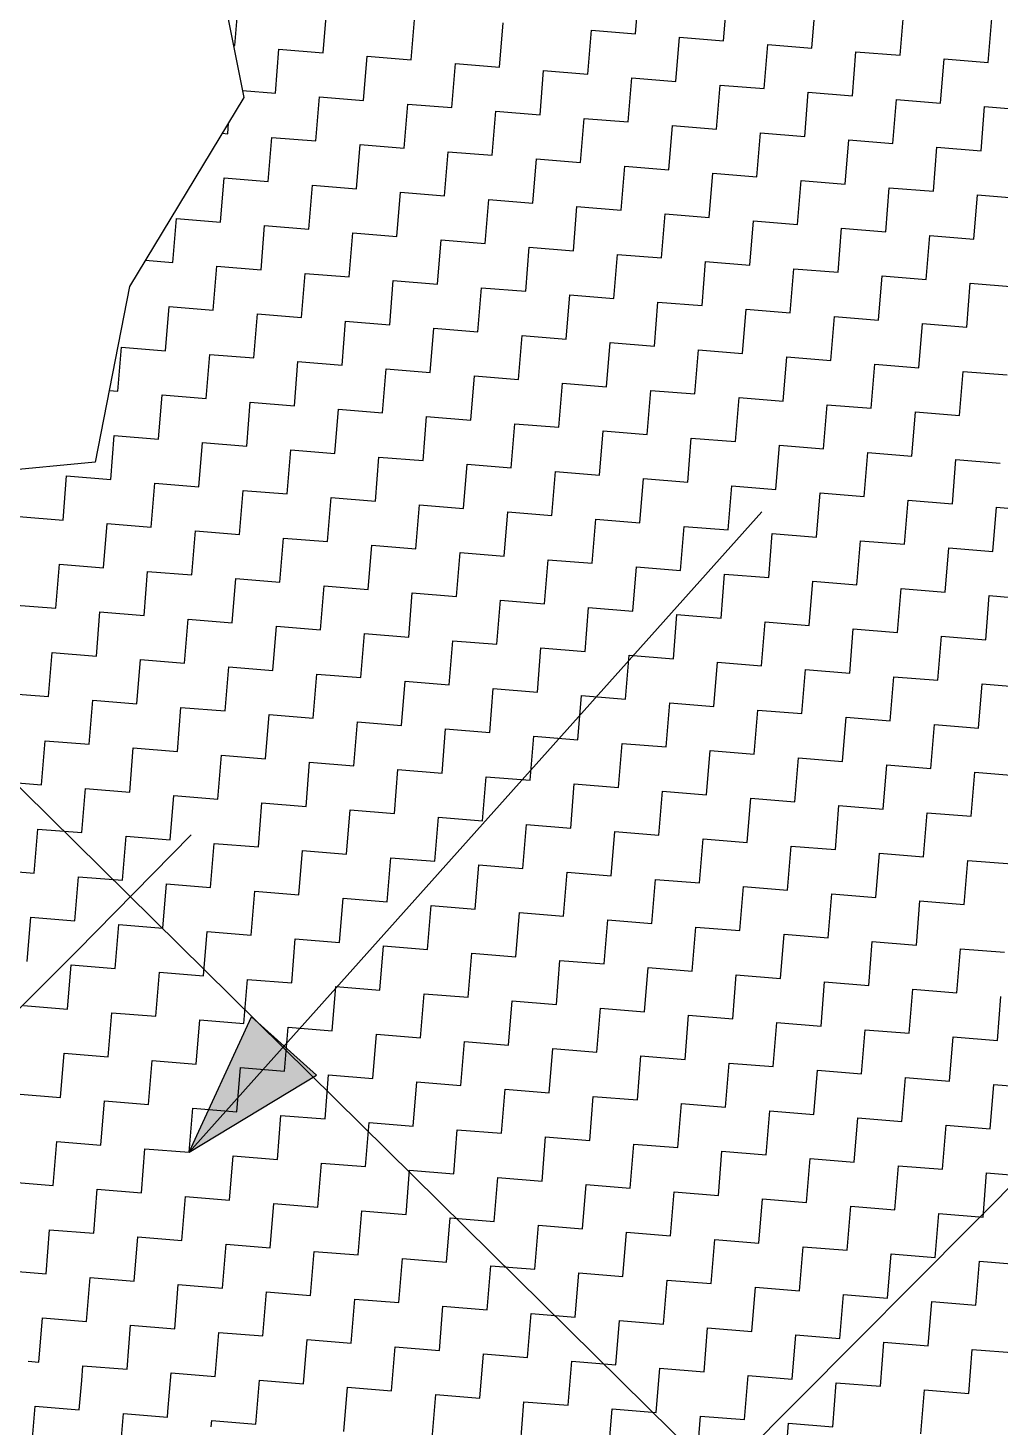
# Model space of a CAD drawing. Header units: metres. Extents: x 286589 to 288713, y 2001360 to 2004418.
# Drawn here: x 288126.7 to 288241.7, y 2002908.9 to 2003074.3 of the extents above; entities that cross this region are included whole.
import ezdxf

# ---------------------------------------------------------------- set-up
doc = ezdxf.new("R2010")
doc.units = ezdxf.units.M
doc.header["$MEASUREMENT"] = 0
for name, color, linetype in [('LINE_WATER', 4, 'Continuous'), ('POLY_HATCH', 12, 'Continuous'), ('POLY_PARCEL', 6, 'Continuous')]:
    doc.layers.add(name, color=color, linetype=linetype)

msp = doc.modelspace()

# ---------------------------------------------------------------- hatches: boundary and pattern name
h = msp.add_hatch(color=256)
h.paths.add_polyline_path([(288157.03, 2002953.93), (288153.18, 2002957.37), (288145.78, 2002941.36)])
h.paths.add_polyline_path([(288145.78, 2002941.36), (288160.87, 2002950.48), (288157.03, 2002953.93)])

# ---------------------------------------------------------------- linework, layer by layer
for points in [[(288145.78, 2002941.36), (288213.54, 2003017.08)], [(288145.78, 2002941.36), (288153.18, 2002957.37)], [(288153.18, 2002957.37), (288160.87, 2002950.48)], [(288145.78, 2002941.36), (288160.87, 2002950.48)]]:
    msp.add_lwpolyline(points)
at = {"layer": 'LINE_WATER'}
for p, q in [((288146.03, 2002978.88), (288132.48, 2002965.14)), ((288132.48, 2002965.14), (288124.24, 2002956.9))]:
    msp.add_line(p, q, dxfattribs=at)
at = {"layer": 'POLY_HATCH'}
for p, q in [((288148.93, 2003082.75), (288152.26, 2003066.07)), ((288152.26, 2003066.07), (288138.71, 2003043.73)), ((288138.71, 2003043.73), (288134.67, 2003022.96)), ((288134.67, 2003022.96), (288114.58, 2003021.08))]:
    msp.add_line(p, q, dxfattribs=at)
at = {"layer": 'POLY_HATCH', "linetype": 'Continuous'}
for p, q in [((288198.58, 2003073.62), (288199.01, 2003078.84)), ((288209.02, 2003072.77), (288209.45, 2003077.99)), ((288151.2, 2003072.23), (288151.62, 2003077.45)), ((288161.63, 2003071.38), (288162.06, 2003076.6)), ((288219.46, 2003071.92), (288219.88, 2003077.14)), ((288229.89, 2003071.07), (288230.32, 2003076.29)), ((288172.07, 2003070.53), (288172.49, 2003075.75)), ((288182.5, 2003069.68), (288182.93, 2003074.9)), ((288240.33, 2003070.22), (288240.75, 2003075.44)), ((288192.94, 2003068.83), (288193.37, 2003074.05)), ((288193.37, 2003074.05), (288198.58, 2003073.62)), ((288203.38, 2003067.98), (288203.8, 2003073.2)), ((288203.8, 2003073.2), (288209.02, 2003072.77)), ((288151.03, 2003072.25), (288151.2, 2003072.23)), ((288155.99, 2003066.59), (288156.41, 2003071.81)), ((288156.41, 2003071.81), (288161.63, 2003071.38)), ((288213.81, 2003067.13), (288214.24, 2003072.35)), ((288214.24, 2003072.35), (288219.46, 2003071.92)), ((288224.25, 2003066.28), (288224.67, 2003071.5)), ((288224.67, 2003071.5), (288229.89, 2003071.07)), ((288166.42, 2003065.74), (288166.85, 2003070.96)), ((288166.85, 2003070.96), (288172.07, 2003070.53)), ((288176.86, 2003064.89), (288177.29, 2003070.11)), ((288177.29, 2003070.11), (288182.5, 2003069.68)), ((288234.69, 2003065.43), (288235.11, 2003070.65)), ((288235.11, 2003070.65), (288240.33, 2003070.22)), ((288187.3, 2003064.04), (288187.72, 2003069.26)), ((288187.72, 2003069.26), (288192.94, 2003068.83)), ((288197.73, 2003063.19), (288198.16, 2003068.41)), ((288198.16, 2003068.41), (288203.38, 2003067.98)), ((288152.1, 2003066.91), (288155.99, 2003066.59)), ((288208.17, 2003062.34), (288208.6, 2003067.56)), ((288208.6, 2003067.56), (288213.81, 2003067.13)), ((288218.61, 2003061.49), (288219.03, 2003066.7)), ((288219.03, 2003066.7), (288224.25, 2003066.28)), ((288160.78, 2003060.95), (288161.21, 2003066.17)), ((288161.21, 2003066.17), (288166.42, 2003065.74)), ((288171.22, 2003060.1), (288171.64, 2003065.31)), ((288171.64, 2003065.31), (288176.86, 2003064.89)), ((288229.04, 2003060.64), (288229.47, 2003065.85)), ((288229.47, 2003065.85), (288234.69, 2003065.43)), ((288239.48, 2003059.79), (288239.9, 2003065)), ((288239.9, 2003065), (288245.12, 2003064.58)), ((288150.35, 2003061.8), (288150.45, 2003063.08)), ((288181.65, 2003059.25), (288182.08, 2003064.46)), ((288182.08, 2003064.46), (288187.3, 2003064.04)), ((288192.09, 2003058.4), (288192.52, 2003063.61)), ((288192.52, 2003063.61), (288197.73, 2003063.19)), ((288149.7, 2003061.85), (288150.35, 2003061.8)), ((288155.14, 2003056.15), (288155.56, 2003061.37)), ((288155.56, 2003061.37), (288160.78, 2003060.95)), ((288202.53, 2003057.54), (288202.95, 2003062.76)), ((288202.95, 2003062.76), (288208.17, 2003062.34)), ((288212.96, 2003056.69), (288213.39, 2003061.91)), ((288213.39, 2003061.91), (288218.61, 2003061.49)), ((288165.57, 2003055.3), (288166, 2003060.52)), ((288166, 2003060.52), (288171.22, 2003060.1)), ((288176.01, 2003054.45), (288176.44, 2003059.67)), ((288176.44, 2003059.67), (288181.65, 2003059.25)), ((288223.4, 2003055.84), (288223.82, 2003061.06)), ((288223.82, 2003061.06), (288229.04, 2003060.64)), ((288233.83, 2003054.99), (288234.26, 2003060.21)), ((288234.26, 2003060.21), (288239.48, 2003059.79)), ((288186.45, 2003053.6), (288186.87, 2003058.82)), ((288186.87, 2003058.82), (288192.09, 2003058.4)), ((288149.49, 2003051.36), (288149.92, 2003056.58)), ((288149.92, 2003056.58), (288155.14, 2003056.15)), ((288196.88, 2003052.75), (288197.31, 2003057.97)), ((288197.31, 2003057.97), (288202.53, 2003057.54)), ((288207.32, 2003051.9), (288207.74, 2003057.12)), ((288207.74, 2003057.12), (288212.96, 2003056.69)), ((288159.93, 2003050.51), (288160.36, 2003055.73)), ((288160.36, 2003055.73), (288165.57, 2003055.3)), ((288170.37, 2003049.66), (288170.79, 2003054.88)), ((288170.79, 2003054.88), (288176.01, 2003054.45)), ((288217.76, 2003051.05), (288218.18, 2003056.27)), ((288218.18, 2003056.27), (288223.4, 2003055.84)), ((288228.19, 2003050.2), (288228.62, 2003055.42)), ((288228.62, 2003055.42), (288233.83, 2003054.99)), ((288180.8, 2003048.81), (288181.23, 2003054.03)), ((288181.23, 2003054.03), (288186.45, 2003053.6)), ((288191.24, 2003047.96), (288191.66, 2003053.18)), ((288191.66, 2003053.18), (288196.88, 2003052.75)), ((288238.63, 2003049.35), (288239.05, 2003054.57)), ((288239.05, 2003054.57), (288244.27, 2003054.14)), ((288143.85, 2003046.57), (288144.28, 2003051.79)), ((288144.28, 2003051.79), (288149.49, 2003051.36)), ((288201.68, 2003047.11), (288202.1, 2003052.33)), ((288202.1, 2003052.33), (288207.32, 2003051.9)), ((288212.11, 2003046.26), (288212.54, 2003051.48)), ((288212.54, 2003051.48), (288217.76, 2003051.05)), ((288154.29, 2003045.72), (288154.71, 2003050.94)), ((288154.71, 2003050.94), (288159.93, 2003050.51)), ((288164.72, 2003044.87), (288165.15, 2003050.09)), ((288165.15, 2003050.09), (288170.37, 2003049.66)), ((288222.55, 2003045.41), (288222.97, 2003050.63)), ((288222.97, 2003050.63), (288228.19, 2003050.2)), ((288232.98, 2003044.56), (288233.41, 2003049.77)), ((288233.41, 2003049.77), (288238.63, 2003049.35)), ((288175.16, 2003044.02), (288175.59, 2003049.24)), ((288175.59, 2003049.24), (288180.8, 2003048.81)), ((288185.6, 2003043.17), (288186.02, 2003048.38)), ((288186.02, 2003048.38), (288191.24, 2003047.96)), ((288140.6, 2003046.83), (288143.85, 2003046.57)), ((288196.03, 2003042.32), (288196.46, 2003047.53)), ((288196.46, 2003047.53), (288201.68, 2003047.11)), ((288206.47, 2003041.47), (288206.89, 2003046.68)), ((288206.89, 2003046.68), (288212.11, 2003046.26)), ((288148.64, 2003040.93), (288149.07, 2003046.14)), ((288149.07, 2003046.14), (288154.29, 2003045.72)), ((288159.08, 2003040.08), (288159.51, 2003045.29)), ((288159.51, 2003045.29), (288164.72, 2003044.87)), ((288216.9, 2003040.61), (288217.33, 2003045.83)), ((288217.33, 2003045.83), (288222.55, 2003045.41)), ((288227.34, 2003039.76), (288227.77, 2003044.98)), ((288227.77, 2003044.98), (288232.98, 2003044.56)), ((288169.52, 2003039.22), (288169.94, 2003044.44)), ((288169.94, 2003044.44), (288175.16, 2003044.02)), ((288179.95, 2003038.37), (288180.38, 2003043.59)), ((288180.38, 2003043.59), (288185.6, 2003043.17)), ((288237.78, 2003038.91), (288238.2, 2003044.13)), ((288238.2, 2003044.13), (288243.42, 2003043.71)), ((288190.39, 2003037.52), (288190.81, 2003042.74)), ((288190.81, 2003042.74), (288196.03, 2003042.32)), ((288200.82, 2003036.67), (288201.25, 2003041.89)), ((288201.25, 2003041.89), (288206.47, 2003041.47)), ((288143, 2003036.13), (288143.43, 2003041.35)), ((288143.43, 2003041.35), (288148.64, 2003040.93)), ((288153.44, 2003035.28), (288153.86, 2003040.5)), ((288153.86, 2003040.5), (288159.08, 2003040.08)), ((288211.26, 2003035.82), (288211.69, 2003041.04)), ((288211.69, 2003041.04), (288216.9, 2003040.61)), ((288221.7, 2003034.97), (288222.12, 2003040.19)), ((288222.12, 2003040.19), (288227.34, 2003039.76)), ((288163.87, 2003034.43), (288164.3, 2003039.65)), ((288164.3, 2003039.65), (288169.52, 2003039.22)), ((288174.31, 2003033.58), (288174.73, 2003038.8)), ((288174.73, 2003038.8), (288179.95, 2003038.37)), ((288232.13, 2003034.12), (288232.56, 2003039.34)), ((288232.56, 2003039.34), (288237.78, 2003038.91)), ((288137.36, 2003031.34), (288137.78, 2003036.56)), ((288137.78, 2003036.56), (288143, 2003036.13)), ((288184.75, 2003032.73), (288185.17, 2003037.95)), ((288185.17, 2003037.95), (288190.39, 2003037.52)), ((288195.18, 2003031.88), (288195.61, 2003037.1)), ((288195.61, 2003037.1), (288200.82, 2003036.67)), ((288147.79, 2003030.49), (288148.22, 2003035.71)), ((288148.22, 2003035.71), (288153.44, 2003035.28)), ((288158.23, 2003029.64), (288158.65, 2003034.86)), ((288158.65, 2003034.86), (288163.87, 2003034.43)), ((288205.62, 2003031.03), (288206.04, 2003036.25)), ((288206.04, 2003036.25), (288211.26, 2003035.82)), ((288216.05, 2003030.18), (288216.48, 2003035.4)), ((288216.48, 2003035.4), (288221.7, 2003034.97)), ((288168.67, 2003028.79), (288169.09, 2003034.01)), ((288169.09, 2003034.01), (288174.31, 2003033.58)), ((288226.49, 2003029.33), (288226.92, 2003034.55)), ((288226.92, 2003034.55), (288232.13, 2003034.12)), ((288236.93, 2003028.48), (288237.35, 2003033.7)), ((288237.35, 2003033.7), (288242.57, 2003033.27)), ((288179.1, 2003027.94), (288179.53, 2003033.16)), ((288179.53, 2003033.16), (288184.75, 2003032.73)), ((288189.54, 2003027.09), (288189.96, 2003032.3)), ((288189.96, 2003032.3), (288195.18, 2003031.88)), ((288136.32, 2003031.42), (288137.36, 2003031.34)), ((288142.15, 2003025.7), (288142.58, 2003030.91)), ((288142.58, 2003030.91), (288147.79, 2003030.49)), ((288152.59, 2003024.85), (288153.01, 2003030.06)), ((288153.01, 2003030.06), (288158.23, 2003029.64)), ((288199.97, 2003026.24), (288200.4, 2003031.45)), ((288200.4, 2003031.45), (288205.62, 2003031.03)), ((288210.41, 2003025.39), (288210.84, 2003030.6)), ((288210.84, 2003030.6), (288216.05, 2003030.18)), ((288163.02, 2003024), (288163.45, 2003029.21)), ((288163.45, 2003029.21), (288168.67, 2003028.79)), ((288173.46, 2003023.14), (288173.88, 2003028.36)), ((288173.88, 2003028.36), (288179.1, 2003027.94)), ((288220.85, 2003024.53), (288221.27, 2003029.75)), ((288221.27, 2003029.75), (288226.49, 2003029.33)), ((288231.28, 2003023.68), (288231.71, 2003028.9)), ((288231.71, 2003028.9), (288236.93, 2003028.48)), ((288183.89, 2003022.29), (288184.32, 2003027.51)), ((288184.32, 2003027.51), (288189.54, 2003027.09)), ((288194.33, 2003021.44), (288194.76, 2003026.66)), ((288194.76, 2003026.66), (288199.97, 2003026.24)), ((288136.51, 2003020.9), (288136.93, 2003026.12)), ((288136.93, 2003026.12), (288142.15, 2003025.7)), ((288146.94, 2003020.05), (288147.37, 2003025.27)), ((288147.37, 2003025.27), (288152.59, 2003024.85)), ((288204.77, 2003020.59), (288205.19, 2003025.81)), ((288205.19, 2003025.81), (288210.41, 2003025.39)), ((288215.2, 2003019.74), (288215.63, 2003024.96)), ((288215.63, 2003024.96), (288220.85, 2003024.53)), ((288157.38, 2003019.2), (288157.8, 2003024.42)), ((288157.8, 2003024.42), (288163.02, 2003024)), ((288167.82, 2003018.35), (288168.24, 2003023.57)), ((288168.24, 2003023.57), (288173.46, 2003023.14)), ((288225.64, 2003018.89), (288226.06, 2003024.11)), ((288226.06, 2003024.11), (288231.28, 2003023.68)), ((288178.25, 2003017.5), (288178.68, 2003022.72)), ((288178.68, 2003022.72), (288183.89, 2003022.29)), ((288188.69, 2003016.65), (288189.11, 2003021.87)), ((288189.11, 2003021.87), (288194.33, 2003021.44)), ((288236.08, 2003018.04), (288236.5, 2003023.26)), ((288236.5, 2003023.26), (288241.72, 2003022.83)), ((288130.86, 2003016.11), (288131.29, 2003021.33)), ((288131.29, 2003021.33), (288136.51, 2003020.9)), ((288141.3, 2003015.26), (288141.72, 2003020.48)), ((288141.72, 2003020.48), (288146.94, 2003020.05)), ((288199.12, 2003015.8), (288199.55, 2003021.02)), ((288199.55, 2003021.02), (288204.77, 2003020.59)), ((288209.56, 2003014.95), (288209.99, 2003020.17)), ((288209.99, 2003020.17), (288215.2, 2003019.74)), ((288151.74, 2003014.41), (288152.16, 2003019.63)), ((288152.16, 2003019.63), (288157.38, 2003019.2)), ((288162.17, 2003013.56), (288162.6, 2003018.78)), ((288162.6, 2003018.78), (288167.82, 2003018.35)), ((288220, 2003014.1), (288220.42, 2003019.32)), ((288220.42, 2003019.32), (288225.64, 2003018.89)), ((288230.43, 2003013.25), (288230.86, 2003018.47)), ((288230.86, 2003018.47), (288236.08, 2003018.04)), ((288172.61, 2003012.71), (288173.03, 2003017.93)), ((288173.03, 2003017.93), (288178.25, 2003017.5)), ((288183.04, 2003011.86), (288183.47, 2003017.08)), ((288183.47, 2003017.08), (288188.69, 2003016.65)), ((288240.87, 2003012.4), (288241.29, 2003017.62)), ((288241.29, 2003017.62), (288246.51, 2003017.19)), ((288125.64, 2003016.54), (288130.86, 2003016.11)), ((288135.66, 2003010.47), (288136.08, 2003015.69)), ((288136.08, 2003015.69), (288141.3, 2003015.26)), ((288193.48, 2003011.01), (288193.91, 2003016.23)), ((288193.91, 2003016.23), (288199.12, 2003015.8)), ((288203.92, 2003010.16), (288204.34, 2003015.37)), ((288204.34, 2003015.37), (288209.56, 2003014.95)), ((288146.09, 2003009.62), (288146.52, 2003014.84)), ((288146.52, 2003014.84), (288151.74, 2003014.41)), ((288156.53, 2003008.77), (288156.95, 2003013.98)), ((288156.95, 2003013.98), (288162.17, 2003013.56)), ((288214.35, 2003009.31), (288214.78, 2003014.52)), ((288214.78, 2003014.52), (288220, 2003014.1)), ((288224.79, 2003008.46), (288225.21, 2003013.67)), ((288225.21, 2003013.67), (288230.43, 2003013.25)), ((288166.96, 2003007.92), (288167.39, 2003013.13)), ((288167.39, 2003013.13), (288172.61, 2003012.71)), ((288177.4, 2003007.07), (288177.83, 2003012.28)), ((288177.83, 2003012.28), (288183.04, 2003011.86)), ((288235.22, 2003007.6), (288235.65, 2003012.82)), ((288235.65, 2003012.82), (288240.87, 2003012.4)), ((288130.01, 2003005.68), (288130.44, 2003010.89)), ((288130.44, 2003010.89), (288135.66, 2003010.47)), ((288140.45, 2003004.82), (288140.87, 2003010.04)), ((288140.87, 2003010.04), (288146.09, 2003009.62)), ((288187.84, 2003006.21), (288188.26, 2003011.43)), ((288188.26, 2003011.43), (288193.48, 2003011.01)), ((288198.27, 2003005.36), (288198.7, 2003010.58)), ((288198.7, 2003010.58), (288203.92, 2003010.16)), ((288150.88, 2003003.97), (288151.31, 2003009.19)), ((288151.31, 2003009.19), (288156.53, 2003008.77)), ((288208.71, 2003004.51), (288209.13, 2003009.73)), ((288209.13, 2003009.73), (288214.35, 2003009.31)), ((288219.15, 2003003.66), (288219.57, 2003008.88)), ((288219.57, 2003008.88), (288224.79, 2003008.46)), ((288161.32, 2003003.12), (288161.75, 2003008.34)), ((288161.75, 2003008.34), (288166.96, 2003007.92)), ((288171.76, 2003002.27), (288172.18, 2003007.49)), ((288172.18, 2003007.49), (288177.4, 2003007.07)), ((288229.58, 2003002.81), (288230.01, 2003008.03)), ((288230.01, 2003008.03), (288235.22, 2003007.6)), ((288240.02, 2003001.96), (288240.44, 2003007.18)), ((288240.44, 2003007.18), (288245.66, 2003006.75)), ((288124.79, 2003006.1), (288130.01, 2003005.68)), ((288134.81, 2003000.03), (288135.23, 2003005.25)), ((288135.23, 2003005.25), (288140.45, 2003004.82)), ((288182.19, 2003001.42), (288182.62, 2003006.64)), ((288182.62, 2003006.64), (288187.84, 2003006.21)), ((288192.63, 2003000.57), (288193.05, 2003005.79)), ((288193.05, 2003005.79), (288198.27, 2003005.36)), ((288145.24, 2002999.18), (288145.67, 2003004.4)), ((288145.67, 2003004.4), (288150.88, 2003003.97)), ((288155.68, 2002998.33), (288156.1, 2003003.55)), ((288156.1, 2003003.55), (288161.32, 2003003.12)), ((288203.07, 2002999.72), (288203.49, 2003004.94)), ((288203.49, 2003004.94), (288208.71, 2003004.51)), ((288213.5, 2002998.87), (288213.93, 2003004.09)), ((288213.93, 2003004.09), (288219.15, 2003003.66)), ((288166.11, 2002997.48), (288166.54, 2003002.7)), ((288166.54, 2003002.7), (288171.76, 2003002.27)), ((288176.55, 2002996.63), (288176.98, 2003001.85)), ((288176.98, 2003001.85), (288182.19, 2003001.42)), ((288223.94, 2002998.02), (288224.36, 2003003.24)), ((288224.36, 2003003.24), (288229.58, 2003002.81)), ((288234.37, 2002997.17), (288234.8, 2003002.39)), ((288234.8, 2003002.39), (288240.02, 2003001.96)), ((288129.16, 2002995.24), (288129.59, 2003000.46)), ((288129.59, 2003000.46), (288134.81, 2003000.03)), ((288186.99, 2002995.78), (288187.41, 2003001)), ((288187.41, 2003001), (288192.63, 2003000.57)), ((288197.42, 2002994.93), (288197.85, 2003000.15)), ((288197.85, 2003000.15), (288203.07, 2002999.72)), ((288139.6, 2002994.39), (288140.02, 2002999.61)), ((288140.02, 2002999.61), (288145.24, 2002999.18)), ((288150.03, 2002993.54), (288150.46, 2002998.76)), ((288150.46, 2002998.76), (288155.68, 2002998.33)), ((288207.86, 2002994.08), (288208.28, 2002999.3)), ((288208.28, 2002999.3), (288213.5, 2002998.87)), ((288160.47, 2002992.69), (288160.9, 2002997.9)), ((288160.9, 2002997.9), (288166.11, 2002997.48)), ((288170.91, 2002991.84), (288171.33, 2002997.05)), ((288171.33, 2002997.05), (288176.55, 2002996.63)), ((288218.29, 2002993.23), (288218.72, 2002998.44)), ((288218.72, 2002998.44), (288223.94, 2002998.02)), ((288228.73, 2002992.38), (288229.16, 2002997.59)), ((288229.16, 2002997.59), (288234.37, 2002997.17)), ((288123.94, 2002995.66), (288129.16, 2002995.24)), ((288181.34, 2002990.99), (288181.77, 2002996.2)), ((288181.77, 2002996.2), (288186.99, 2002995.78)), ((288191.78, 2002990.13), (288192.2, 2002995.35)), ((288192.2, 2002995.35), (288197.42, 2002994.93)), ((288239.17, 2002991.52), (288239.59, 2002996.74)), ((288239.59, 2002996.74), (288244.81, 2002996.32)), ((288133.95, 2002989.6), (288134.38, 2002994.81)), ((288134.38, 2002994.81), (288139.6, 2002994.39)), ((288144.39, 2002988.74), (288144.82, 2002993.96)), ((288144.82, 2002993.96), (288150.03, 2002993.54)), ((288202.22, 2002989.28), (288202.64, 2002994.5)), ((288202.64, 2002994.5), (288207.86, 2002994.08)), ((288212.65, 2002988.43), (288213.08, 2002993.65)), ((288213.08, 2002993.65), (288218.29, 2002993.23)), ((288154.83, 2002987.89), (288155.25, 2002993.11)), ((288155.25, 2002993.11), (288160.47, 2002992.69)), ((288165.26, 2002987.04), (288165.69, 2002992.26)), ((288165.69, 2002992.26), (288170.91, 2002991.84)), ((288223.09, 2002987.58), (288223.51, 2002992.8)), ((288223.51, 2002992.8), (288228.73, 2002992.38)), ((288233.52, 2002986.73), (288233.95, 2002991.95)), ((288233.95, 2002991.95), (288239.17, 2002991.52)), ((288175.7, 2002986.19), (288176.12, 2002991.41)), ((288176.12, 2002991.41), (288181.34, 2002990.99)), ((288186.14, 2002985.34), (288186.56, 2002990.56)), ((288186.56, 2002990.56), (288191.78, 2002990.13)), ((288128.31, 2002984.8), (288128.74, 2002990.02)), ((288128.74, 2002990.02), (288133.95, 2002989.6)), ((288138.75, 2002983.95), (288139.17, 2002989.17)), ((288139.17, 2002989.17), (288144.39, 2002988.74)), ((288196.57, 2002984.49), (288197, 2002989.71)), ((288197, 2002989.71), (288202.22, 2002989.28)), ((288207.01, 2002983.64), (288207.43, 2002988.86)), ((288207.43, 2002988.86), (288212.65, 2002988.43)), ((288149.18, 2002983.1), (288149.61, 2002988.32)), ((288149.61, 2002988.32), (288154.83, 2002987.89)), ((288159.62, 2002982.25), (288160.04, 2002987.47)), ((288160.04, 2002987.47), (288165.26, 2002987.04)), ((288217.44, 2002982.79), (288217.87, 2002988.01)), ((288217.87, 2002988.01), (288223.09, 2002987.58)), ((288227.88, 2002981.94), (288228.31, 2002987.16)), ((288228.31, 2002987.16), (288233.52, 2002986.73)), ((288123.09, 2002985.23), (288128.31, 2002984.8)), ((288170.06, 2002981.4), (288170.48, 2002986.62)), ((288170.48, 2002986.62), (288175.7, 2002986.19)), ((288180.49, 2002980.55), (288180.92, 2002985.77)), ((288180.92, 2002985.77), (288186.14, 2002985.34)), ((288238.32, 2002981.09), (288238.74, 2002986.31)), ((288238.74, 2002986.31), (288243.96, 2002985.88)), ((288133.1, 2002979.16), (288133.53, 2002984.38)), ((288133.53, 2002984.38), (288138.75, 2002983.95)), ((288190.93, 2002979.7), (288191.35, 2002984.92)), ((288191.35, 2002984.92), (288196.57, 2002984.49)), ((288201.36, 2002978.85), (288201.79, 2002984.07)), ((288201.79, 2002984.07), (288207.01, 2002983.64)), ((288143.54, 2002978.31), (288143.97, 2002983.53)), ((288143.97, 2002983.53), (288149.18, 2002983.1)), ((288153.98, 2002977.46), (288154.4, 2002982.68)), ((288154.4, 2002982.68), (288159.62, 2002982.25)), ((288211.8, 2002978), (288212.23, 2002983.22)), ((288212.23, 2002983.22), (288217.44, 2002982.79)), ((288222.24, 2002977.15), (288222.66, 2002982.36)), ((288222.66, 2002982.36), (288227.88, 2002981.94)), ((288164.41, 2002976.61), (288164.84, 2002981.83)), ((288164.84, 2002981.83), (288170.06, 2002981.4)), ((288174.85, 2002975.76), (288175.27, 2002980.97)), ((288175.27, 2002980.97), (288180.49, 2002980.55)), ((288232.67, 2002976.3), (288233.1, 2002981.51)), ((288233.1, 2002981.51), (288238.32, 2002981.09)), ((288127.46, 2002974.37), (288127.89, 2002979.58)), ((288127.89, 2002979.58), (288133.1, 2002979.16)), ((288137.9, 2002973.52), (288138.32, 2002978.73)), ((288138.32, 2002978.73), (288143.54, 2002978.31)), ((288185.28, 2002974.91), (288185.71, 2002980.12)), ((288185.71, 2002980.12), (288190.93, 2002979.7)), ((288195.72, 2002974.06), (288196.15, 2002979.27)), ((288196.15, 2002979.27), (288201.36, 2002978.85)), ((288148.33, 2002972.67), (288148.76, 2002977.88)), ((288148.76, 2002977.88), (288153.98, 2002977.46)), ((288158.77, 2002971.81), (288159.19, 2002977.03)), ((288159.19, 2002977.03), (288164.41, 2002976.61)), ((288206.16, 2002973.2), (288206.58, 2002978.42)), ((288206.58, 2002978.42), (288211.8, 2002978)), ((288216.59, 2002972.35), (288217.02, 2002977.57)), ((288217.02, 2002977.57), (288222.24, 2002977.15)), ((288169.21, 2002970.96), (288169.63, 2002976.18)), ((288169.63, 2002976.18), (288174.85, 2002975.76)), ((288179.64, 2002970.11), (288180.07, 2002975.33)), ((288180.07, 2002975.33), (288185.28, 2002974.91)), ((288227.03, 2002971.5), (288227.45, 2002976.72)), ((288227.45, 2002976.72), (288232.67, 2002976.3)), ((288237.47, 2002970.65), (288237.89, 2002975.87)), ((288237.89, 2002975.87), (288243.11, 2002975.45)), ((288122.24, 2002974.79), (288127.46, 2002974.37)), ((288132.25, 2002968.72), (288132.68, 2002973.94)), ((288132.68, 2002973.94), (288137.9, 2002973.52)), ((288190.08, 2002969.26), (288190.5, 2002974.48)), ((288190.5, 2002974.48), (288195.72, 2002974.06)), ((288142.69, 2002967.87), (288143.11, 2002973.09)), ((288143.11, 2002973.09), (288148.33, 2002972.67)), ((288153.13, 2002967.02), (288153.55, 2002972.24)), ((288153.55, 2002972.24), (288158.77, 2002971.81)), ((288200.51, 2002968.41), (288200.94, 2002973.63)), ((288200.94, 2002973.63), (288206.16, 2002973.2)), ((288210.95, 2002967.56), (288211.38, 2002972.78)), ((288211.38, 2002972.78), (288216.59, 2002972.35)), ((288163.56, 2002966.17), (288163.99, 2002971.39)), ((288163.99, 2002971.39), (288169.21, 2002970.96)), ((288174, 2002965.32), (288174.42, 2002970.54)), ((288174.42, 2002970.54), (288179.64, 2002970.11)), ((288221.39, 2002966.71), (288221.81, 2002971.93)), ((288221.81, 2002971.93), (288227.03, 2002971.5)), ((288231.82, 2002965.86), (288232.25, 2002971.08)), ((288232.25, 2002971.08), (288237.47, 2002970.65)), ((288126.61, 2002963.93), (288127.04, 2002969.15)), ((288127.04, 2002969.15), (288132.25, 2002968.72)), ((288184.43, 2002964.47), (288184.86, 2002969.69)), ((288184.86, 2002969.69), (288190.08, 2002969.26)), ((288194.87, 2002963.62), (288195.3, 2002968.84)), ((288195.3, 2002968.84), (288200.51, 2002968.41)), ((288137.05, 2002963.08), (288137.47, 2002968.3)), ((288137.47, 2002968.3), (288142.69, 2002967.87)), ((288147.48, 2002962.23), (288147.91, 2002967.45)), ((288147.91, 2002967.45), (288153.13, 2002967.02)), ((288205.31, 2002962.77), (288205.73, 2002967.99)), ((288205.73, 2002967.99), (288210.95, 2002967.56)), ((288215.74, 2002961.92), (288216.17, 2002967.14)), ((288216.17, 2002967.14), (288221.39, 2002966.71)), ((288157.92, 2002961.38), (288158.34, 2002966.6)), ((288158.34, 2002966.6), (288163.56, 2002966.17)), ((288168.35, 2002960.53), (288168.78, 2002965.75)), ((288168.78, 2002965.75), (288174, 2002965.32)), ((288226.18, 2002961.07), (288226.6, 2002966.29)), ((288226.6, 2002966.29), (288231.82, 2002965.86)), ((288236.62, 2002960.22), (288237.04, 2002965.43)), ((288237.04, 2002965.43), (288242.26, 2002965.01)), ((288178.79, 2002959.68), (288179.22, 2002964.9)), ((288179.22, 2002964.9), (288184.43, 2002964.47)), ((288189.23, 2002958.83), (288189.65, 2002964.04)), ((288189.65, 2002964.04), (288194.87, 2002963.62)), ((288131.4, 2002958.29), (288131.83, 2002963.51)), ((288131.83, 2002963.51), (288137.05, 2002963.08)), ((288141.84, 2002957.44), (288142.26, 2002962.65)), ((288142.26, 2002962.65), (288147.48, 2002962.23)), ((288199.66, 2002957.98), (288200.09, 2002963.19)), ((288200.09, 2002963.19), (288205.31, 2002962.77)), ((288210.1, 2002957.12), (288210.52, 2002962.34)), ((288210.52, 2002962.34), (288215.74, 2002961.92)), ((288152.27, 2002956.59), (288152.7, 2002961.8)), ((288152.7, 2002961.8), (288157.92, 2002961.38)), ((288162.71, 2002955.73), (288163.14, 2002960.95)), ((288163.14, 2002960.95), (288168.35, 2002960.53)), ((288220.54, 2002956.27), (288220.96, 2002961.49)), ((288220.96, 2002961.49), (288226.18, 2002961.07)), ((288230.97, 2002955.42), (288231.4, 2002960.64)), ((288231.4, 2002960.64), (288236.62, 2002960.22)), ((288173.15, 2002954.88), (288173.57, 2002960.1)), ((288173.57, 2002960.1), (288178.79, 2002959.68)), ((288183.58, 2002954.03), (288184.01, 2002959.25)), ((288184.01, 2002959.25), (288189.23, 2002958.83)), ((288241.41, 2002954.57), (288241.83, 2002959.79)), ((288126.18, 2002958.71), (288131.4, 2002958.29)), ((288136.2, 2002952.64), (288136.62, 2002957.86)), ((288136.62, 2002957.86), (288141.84, 2002957.44)), ((288194.02, 2002953.18), (288194.44, 2002958.4)), ((288194.44, 2002958.4), (288199.66, 2002957.98)), ((288204.46, 2002952.33), (288204.88, 2002957.55)), ((288204.88, 2002957.55), (288210.1, 2002957.12)), ((288146.63, 2002951.79), (288147.06, 2002957.01)), ((288147.06, 2002957.01), (288152.27, 2002956.59)), ((288157.07, 2002950.94), (288157.49, 2002956.16)), ((288157.49, 2002956.16), (288162.71, 2002955.73)), ((288214.89, 2002951.48), (288215.32, 2002956.7)), ((288215.32, 2002956.7), (288220.54, 2002956.27)), ((288225.33, 2002950.63), (288225.75, 2002955.85)), ((288225.75, 2002955.85), (288230.97, 2002955.42)), ((288167.5, 2002950.09), (288167.93, 2002955.31)), ((288167.93, 2002955.31), (288173.15, 2002954.88)), ((288177.94, 2002949.24), (288178.37, 2002954.46)), ((288178.37, 2002954.46), (288183.58, 2002954.03)), ((288235.76, 2002949.78), (288236.19, 2002955)), ((288236.19, 2002955), (288241.41, 2002954.57)), ((288130.55, 2002947.85), (288130.98, 2002953.07)), ((288130.98, 2002953.07), (288136.2, 2002952.64)), ((288140.99, 2002947), (288141.41, 2002952.22)), ((288141.41, 2002952.22), (288146.63, 2002951.79)), ((288188.38, 2002948.39), (288188.8, 2002953.61)), ((288188.8, 2002953.61), (288194.02, 2002953.18)), ((288198.81, 2002947.54), (288199.24, 2002952.76)), ((288199.24, 2002952.76), (288204.46, 2002952.33)), ((288151.42, 2002946.15), (288151.85, 2002951.37)), ((288151.85, 2002951.37), (288157.07, 2002950.94)), ((288161.86, 2002945.3), (288162.29, 2002950.52)), ((288162.29, 2002950.52), (288167.5, 2002950.09)), ((288209.25, 2002946.69), (288209.67, 2002951.91)), ((288209.67, 2002951.91), (288214.89, 2002951.48)), ((288219.68, 2002945.84), (288220.11, 2002951.06)), ((288220.11, 2002951.06), (288225.33, 2002950.63)), ((288172.3, 2002944.45), (288172.72, 2002949.67)), ((288172.72, 2002949.67), (288177.94, 2002949.24)), ((288230.12, 2002944.99), (288230.55, 2002950.21)), ((288230.55, 2002950.21), (288235.76, 2002949.78)), ((288240.56, 2002944.14), (288240.98, 2002949.35)), ((288240.98, 2002949.35), (288246.2, 2002948.93)), ((288125.33, 2002948.28), (288130.55, 2002947.85)), ((288135.34, 2002942.21), (288135.77, 2002947.43)), ((288135.77, 2002947.43), (288140.99, 2002947)), ((288182.73, 2002943.6), (288183.16, 2002948.82)), ((288183.16, 2002948.82), (288188.38, 2002948.39)), ((288193.17, 2002942.75), (288193.59, 2002947.96)), ((288193.59, 2002947.96), (288198.81, 2002947.54)), ((288145.78, 2002941.36), (288146.21, 2002946.57)), ((288146.21, 2002946.57), (288151.42, 2002946.15)), ((288156.22, 2002940.51), (288156.64, 2002945.72)), ((288156.64, 2002945.72), (288161.86, 2002945.3)), ((288203.61, 2002941.9), (288204.03, 2002947.11)), ((288204.03, 2002947.11), (288209.25, 2002946.69)), ((288214.04, 2002941.05), (288214.47, 2002946.26)), ((288214.47, 2002946.26), (288219.68, 2002945.84)), ((288166.65, 2002939.66), (288167.08, 2002944.87)), ((288167.08, 2002944.87), (288172.3, 2002944.45)), ((288177.09, 2002938.8), (288177.51, 2002944.02)), ((288177.51, 2002944.02), (288182.73, 2002943.6)), ((288224.48, 2002940.19), (288224.9, 2002945.41)), ((288224.9, 2002945.41), (288230.12, 2002944.99)), ((288234.91, 2002939.34), (288235.34, 2002944.56)), ((288235.34, 2002944.56), (288240.56, 2002944.14)), ((288129.7, 2002937.41), (288130.13, 2002942.63)), ((288130.13, 2002942.63), (288135.34, 2002942.21)), ((288187.53, 2002937.95), (288187.95, 2002943.17)), ((288187.95, 2002943.17), (288193.17, 2002942.75)), ((288197.96, 2002937.1), (288198.39, 2002942.32)), ((288198.39, 2002942.32), (288203.61, 2002941.9)), ((288140.14, 2002936.56), (288140.56, 2002941.78)), ((288140.56, 2002941.78), (288145.78, 2002941.36)), ((288150.57, 2002935.71), (288151, 2002940.93)), ((288151, 2002940.93), (288156.22, 2002940.51)), ((288208.4, 2002936.25), (288208.82, 2002941.47)), ((288208.82, 2002941.47), (288214.04, 2002941.05)), ((288218.83, 2002935.4), (288219.26, 2002940.62)), ((288219.26, 2002940.62), (288224.48, 2002940.19)), ((288161.01, 2002934.86), (288161.44, 2002940.08)), ((288161.44, 2002940.08), (288166.65, 2002939.66)), ((288171.45, 2002934.01), (288171.87, 2002939.23)), ((288171.87, 2002939.23), (288177.09, 2002938.8)), ((288229.27, 2002934.55), (288229.7, 2002939.77)), ((288229.7, 2002939.77), (288234.91, 2002939.34)), ((288239.71, 2002933.7), (288240.13, 2002938.92)), ((288240.13, 2002938.92), (288245.35, 2002938.49)), ((288124.48, 2002937.84), (288129.7, 2002937.41)), ((288181.88, 2002933.16), (288182.31, 2002938.38)), ((288182.31, 2002938.38), (288187.53, 2002937.95)), ((288192.32, 2002932.31), (288192.74, 2002937.53)), ((288192.74, 2002937.53), (288197.96, 2002937.1)), ((288134.49, 2002931.77), (288134.92, 2002936.99)), ((288134.92, 2002936.99), (288140.14, 2002936.56)), ((288144.93, 2002930.92), (288145.36, 2002936.14)), ((288145.36, 2002936.14), (288150.57, 2002935.71)), ((288202.75, 2002931.46), (288203.18, 2002936.68)), ((288203.18, 2002936.68), (288208.4, 2002936.25)), ((288213.19, 2002930.61), (288213.62, 2002935.83)), ((288213.62, 2002935.83), (288218.83, 2002935.4)), ((288155.37, 2002930.07), (288155.79, 2002935.29)), ((288155.79, 2002935.29), (288161.01, 2002934.86)), ((288165.8, 2002929.22), (288166.23, 2002934.44)), ((288166.23, 2002934.44), (288171.45, 2002934.01)), ((288223.63, 2002929.76), (288224.05, 2002934.98)), ((288224.05, 2002934.98), (288229.27, 2002934.55)), ((288234.06, 2002928.91), (288234.49, 2002934.13)), ((288234.49, 2002934.13), (288239.71, 2002933.7)), ((288176.24, 2002928.37), (288176.66, 2002933.59)), ((288176.66, 2002933.59), (288181.88, 2002933.16)), ((288186.67, 2002927.52), (288187.1, 2002932.74)), ((288187.1, 2002932.74), (288192.32, 2002932.31)), ((288128.85, 2002926.98), (288129.28, 2002932.2)), ((288129.28, 2002932.2), (288134.49, 2002931.77)), ((288139.29, 2002926.13), (288139.71, 2002931.35)), ((288139.71, 2002931.35), (288144.93, 2002930.92)), ((288197.11, 2002926.67), (288197.54, 2002931.89)), ((288197.54, 2002931.89), (288202.75, 2002931.46)), ((288207.55, 2002925.82), (288207.97, 2002931.03)), ((288207.97, 2002931.03), (288213.19, 2002930.61)), ((288149.72, 2002925.28), (288150.15, 2002930.5)), ((288150.15, 2002930.5), (288155.37, 2002930.07)), ((288160.16, 2002924.43), (288160.58, 2002929.64)), ((288160.58, 2002929.64), (288165.8, 2002929.22)), ((288217.98, 2002924.97), (288218.41, 2002930.18)), ((288218.41, 2002930.18), (288223.63, 2002929.76)), ((288228.42, 2002924.12), (288228.84, 2002929.33)), ((288228.84, 2002929.33), (288234.06, 2002928.91)), ((288123.63, 2002927.4), (288128.85, 2002926.98)), ((288170.6, 2002923.58), (288171.02, 2002928.79)), ((288171.02, 2002928.79), (288176.24, 2002928.37)), ((288181.03, 2002922.73), (288181.46, 2002927.94)), ((288181.46, 2002927.94), (288186.67, 2002927.52)), ((288238.86, 2002923.26), (288239.28, 2002928.48)), ((288239.28, 2002928.48), (288244.5, 2002928.06)), ((288133.64, 2002921.33), (288134.07, 2002926.55)), ((288134.07, 2002926.55), (288139.29, 2002926.13)), ((288144.08, 2002920.48), (288144.5, 2002925.7)), ((288144.5, 2002925.7), (288149.72, 2002925.28)), ((288191.47, 2002921.87), (288191.89, 2002927.09)), ((288191.89, 2002927.09), (288197.11, 2002926.67)), ((288201.9, 2002921.02), (288202.33, 2002926.24)), ((288202.33, 2002926.24), (288207.55, 2002925.82)), ((288154.52, 2002919.63), (288154.94, 2002924.85)), ((288154.94, 2002924.85), (288160.16, 2002924.43)), ((288212.34, 2002920.17), (288212.77, 2002925.39)), ((288212.77, 2002925.39), (288217.98, 2002924.97)), ((288222.78, 2002919.32), (288223.2, 2002924.54)), ((288223.2, 2002924.54), (288228.42, 2002924.12)), ((288164.95, 2002918.78), (288165.38, 2002924)), ((288165.38, 2002924), (288170.6, 2002923.58)), ((288175.39, 2002917.93), (288175.81, 2002923.15)), ((288175.81, 2002923.15), (288181.03, 2002922.73)), ((288233.21, 2002918.47), (288233.64, 2002923.69)), ((288233.64, 2002923.69), (288238.86, 2002923.26)), ((288128, 2002916.54), (288128.43, 2002921.76)), ((288128.43, 2002921.76), (288133.64, 2002921.33)), ((288138.44, 2002915.69), (288138.86, 2002920.91)), ((288138.86, 2002920.91), (288144.08, 2002920.48)), ((288185.82, 2002917.08), (288186.25, 2002922.3)), ((288186.25, 2002922.3), (288191.47, 2002921.87)), ((288196.26, 2002916.23), (288196.69, 2002921.45)), ((288196.69, 2002921.45), (288201.9, 2002921.02)), ((288148.87, 2002914.84), (288149.3, 2002920.06)), ((288149.3, 2002920.06), (288154.52, 2002919.63)), ((288159.31, 2002913.99), (288159.73, 2002919.21)), ((288159.73, 2002919.21), (288164.95, 2002918.78)), ((288206.7, 2002915.38), (288207.12, 2002920.6)), ((288207.12, 2002920.6), (288212.34, 2002920.17)), ((288217.13, 2002914.53), (288217.56, 2002919.75)), ((288217.56, 2002919.75), (288222.78, 2002919.32)), ((288169.74, 2002913.14), (288170.17, 2002918.36)), ((288170.17, 2002918.36), (288175.39, 2002917.93)), ((288180.18, 2002912.29), (288180.61, 2002917.51)), ((288180.61, 2002917.51), (288185.82, 2002917.08)), ((288227.57, 2002913.68), (288227.99, 2002918.9)), ((288227.99, 2002918.9), (288233.21, 2002918.47)), ((288238.01, 2002912.83), (288238.43, 2002918.05)), ((288238.43, 2002918.05), (288243.65, 2002917.62)), ((288126.72, 2002916.65), (288128, 2002916.54)), ((288133.07, 2002914.36), (288133.22, 2002916.12)), ((288133.22, 2002916.12), (288138.44, 2002915.69)), ((288190.62, 2002911.44), (288191.04, 2002916.66)), ((288191.04, 2002916.66), (288196.26, 2002916.23)), ((288201.05, 2002910.59), (288201.48, 2002915.81)), ((288201.48, 2002915.81), (288206.7, 2002915.38)), ((288132.79, 2002910.9), (288133.07, 2002914.36)), ((288143.28, 2002910.7), (288143.65, 2002915.27)), ((288143.65, 2002915.27), (288148.87, 2002914.84)), ((288153.66, 2002909.2), (288154.09, 2002914.42)), ((288154.09, 2002914.42), (288159.31, 2002913.99)), ((288211.49, 2002909.74), (288211.91, 2002914.95)), ((288211.91, 2002914.95), (288217.13, 2002914.53)), ((288221.93, 2002908.89), (288222.35, 2002914.1)), ((288222.35, 2002914.1), (288227.57, 2002913.68)), ((288164.1, 2002908.35), (288164.53, 2002913.56)), ((288164.53, 2002913.56), (288169.74, 2002913.14)), ((288174.54, 2002907.5), (288174.96, 2002912.71)), ((288174.96, 2002912.71), (288180.18, 2002912.29)), ((288232.36, 2002908.04), (288232.79, 2002913.25)), ((288232.79, 2002913.25), (288238.01, 2002912.83)), ((288127.15, 2002906.11), (288127.57, 2002911.32)), ((288127.57, 2002911.32), (288132.79, 2002910.9)), ((288184.97, 2002906.65), (288185.4, 2002911.86)), ((288185.4, 2002911.86), (288190.62, 2002911.44)), ((288195.41, 2002905.79), (288195.84, 2002911.01)), ((288195.84, 2002911.01), (288201.05, 2002910.59)), ((288137.59, 2002905.26), (288138.01, 2002910.47)), ((288138.01, 2002910.47), (288143.23, 2002910.05)), ((288143.23, 2002910.05), (288143.28, 2002910.7)), ((288148.39, 2002908.87), (288148.45, 2002909.62)), ((288148.45, 2002909.62), (288153.66, 2002909.2)), ((288205.85, 2002904.94), (288206.27, 2002910.16)), ((288206.27, 2002910.16), (288211.49, 2002909.74)), ((288216.28, 2002904.09), (288216.71, 2002909.31)), ((288216.71, 2002909.31), (288221.93, 2002908.89))]:
    msp.add_line(p, q, dxfattribs=at)
at = {"layer": 'POLY_PARCEL'}
for p, q in [((288027.81, 2003081.03), (288208.58, 2002902.8)), ((288208.58, 2002902.8), (288375.48, 2003070.58))]:
    msp.add_line(p, q, dxfattribs=at)

doc.saveas('drawing.dxf')
